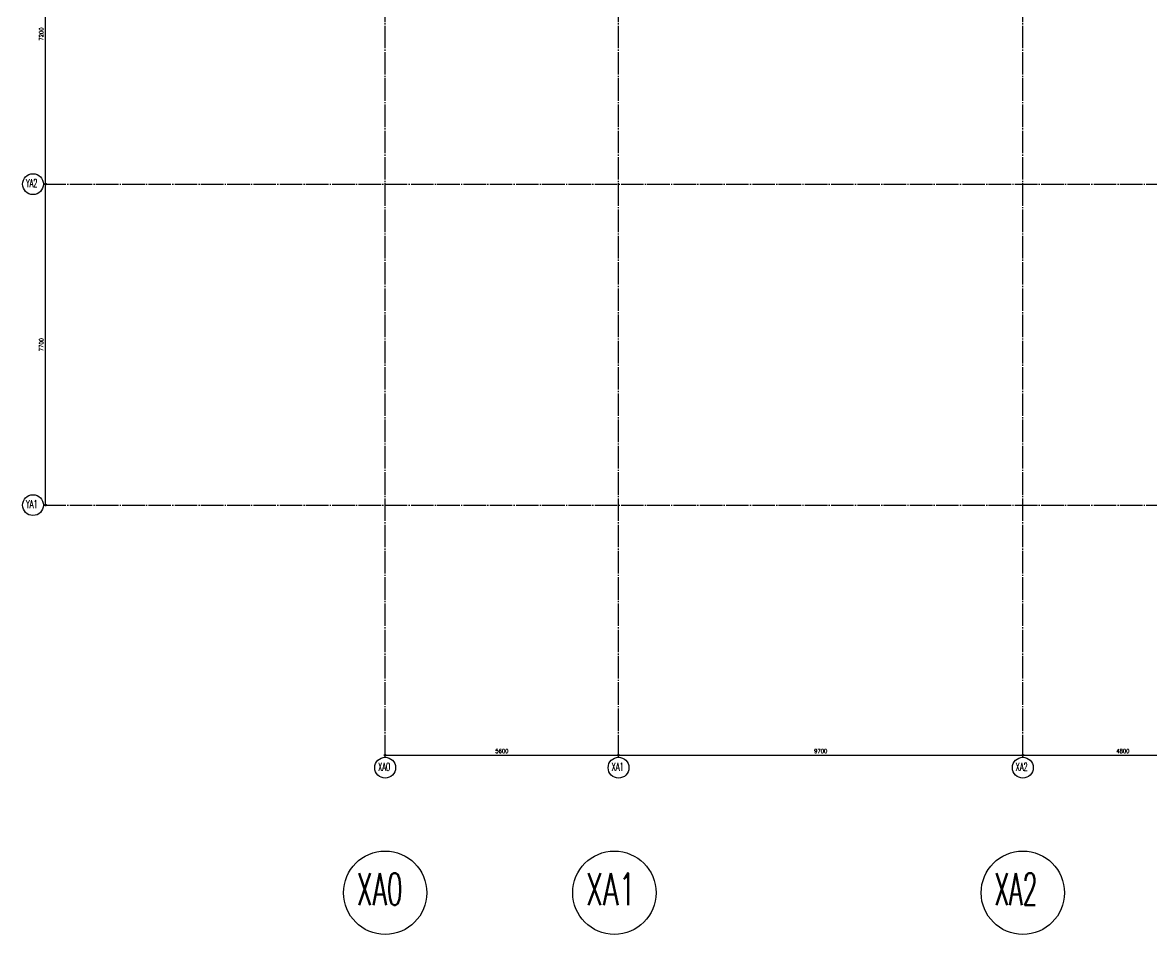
# Model space of a CAD drawing. Header units: millimetres. Extents: x 8300 to 98248, y -10383 to 40000.
# Drawn here: x 8300 to 35386, y -10300 to 11576 of the extents above; entities that cross this region are included whole.
import ezdxf
from ezdxf.enums import TextEntityAlignment as Align

# ---------------------------------------------------------------- set-up
doc = ezdxf.new("R2010")
doc.units = ezdxf.units.MM
doc.header["$LTSCALE"] = 300
doc.linetypes.add('CADEWA_LINE6', pattern=[2.1, 1.8, -0.1, 0.1, -0.1])
doc.layers.add('通り芯', color=7, linetype='CONTINUOUS')
doc.styles.add('txt2', font='txt.shx', dxfattribs={"width": 1.197332, "bigfont": 'extfont2'})

msp = doc.modelspace()

# ---------------------------------------------------------------- linework, layer by layer
at = {"layer": '通り芯', "color": 96, "linetype": 'CADEWA_LINE6', "lineweight": -3}
for p, q in [((17000, -6050), (17000, 40000)), ((22600, -6050), (22600, 40000)), ((32300, -6050), (32300, 40000)), ((8800, 7700), (61700, 7700)), ((8800, 0), (61700, 0))]:
    msp.add_line(p, q, dxfattribs=at)
at = {"layer": '通り芯', "color": 96, "linetype": 'Continuous', "lineweight": -3}
for p, q in [((8850, 7720), (8850, 14880)), ((8850, 20), (8850, 7680)), ((17020, -6000), (22580, -6000)), ((22620, -6000), (32280, -6000)), ((32320, -6000), (37080, -6000))]:
    msp.add_line(p, q, dxfattribs=at)
for centre, radius in [((8550, 7700), 250), ((8850, 7700), 20), ((8850, 7700), 20), ((8550, 0), 250), ((8850, 0), 20), ((17000, -6300), 250), ((17000, -6000), 20), ((22600, -6300), 250), ((22600, -6000), 20), ((22600, -6000), 20), ((32300, -6300), 250), ((32300, -6000), 20), ((32300, -6000), 20), ((17000, -9300), 1000), ((22500, -9300), 1000), ((32300, -9300), 1000)]:
    msp.add_circle(centre, radius, dxfattribs=at)

# ---------------------------------------------------------------- texts
at = {"layer": '通り芯', "color": 96, "lineweight": -3, "style": 'txt2', "width": 0.9625}
for s, p in [('7200', (8750, 11300)), ('7700', (8750, 3850))]:
    msp.add_text(s, height=96, rotation=90, dxfattribs=at).set_placement(p, align=Align.MIDDLE_CENTER)
at = {"layer": '通り芯', "color": 96, "lineweight": -3, "style": 'txt2'}
for s, height, width, p in [('YA2', 192, 0.54068, (8379, 7569)), ('YA1', 192, 0.62579, (8379, -131)), ('XA0', 192, 0.578112, (16829, -6432)), ('XA1', 192, 0.627349, (22429, -6432)), ('XA2', 192, 0.54198, (32129, -6432)), ('XA0', 768, 0.578112, (16317, -9826)), ('XA1', 768, 0.627349, (21817, -9826)), ('XA2', 768, 0.54198, (31617, -9826))]:
    msp.add_text(s, height=height, dxfattribs=dict(at, width=width)).set_placement(p, align=Align.BOTTOM_LEFT)
at = {"layer": '通り芯', "color": 96, "lineweight": -3, "style": 'txt2', "width": 0.9625}
for s, p in [('5600', (19800, -5900)), ('9700', (27450, -5900)), ('4800', (34700, -5900))]:
    msp.add_text(s, height=96, dxfattribs=at).set_placement(p, align=Align.MIDDLE_CENTER)

doc.saveas('drawing.dxf')
